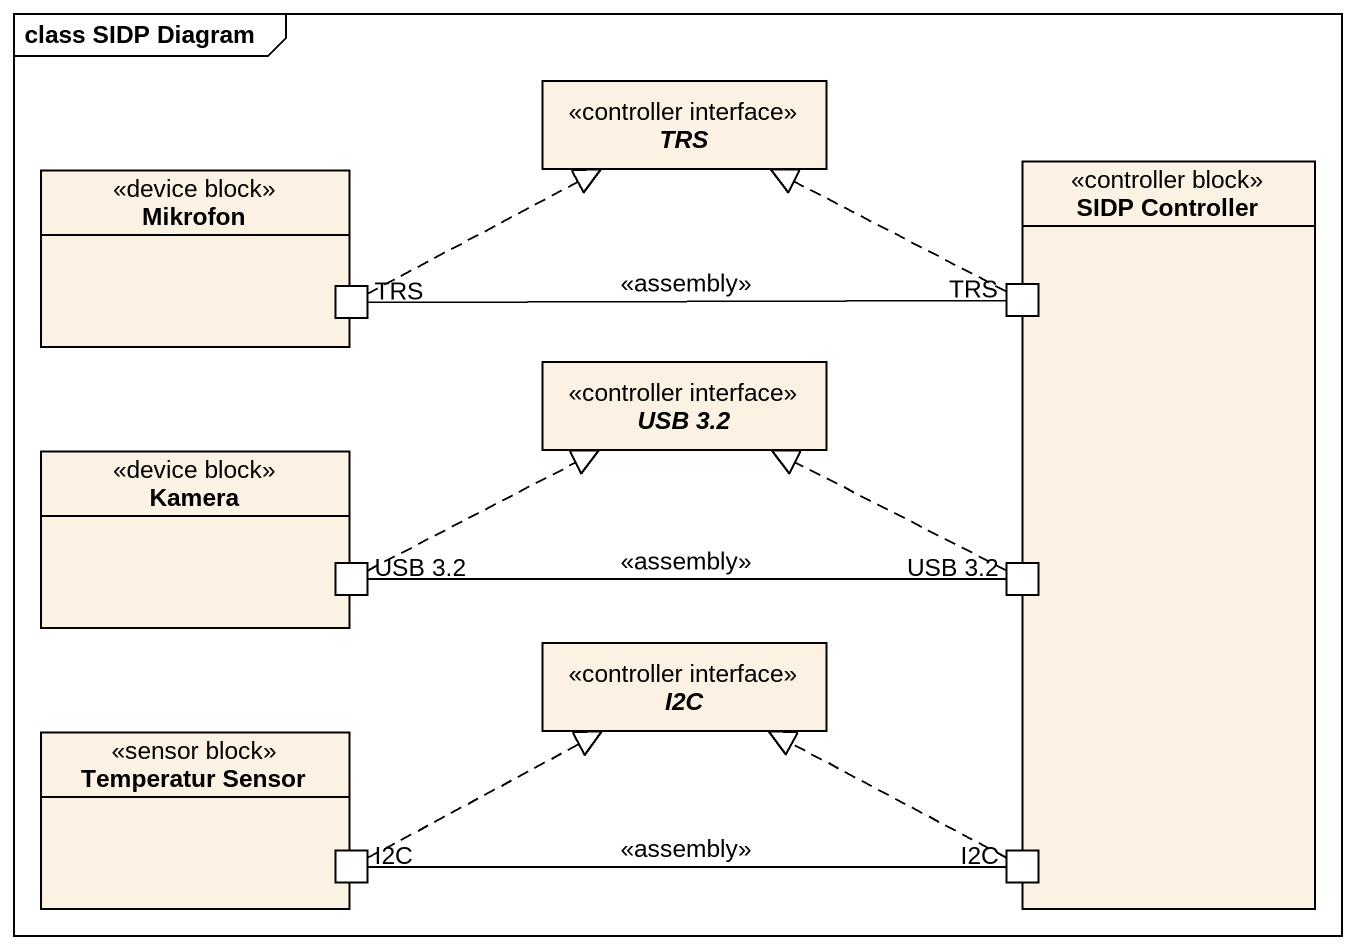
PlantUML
@startuml
mainframe class SIDP Diagram
allowmixing
hide circle
hide empty members
interface TRS <<controller interface>>
rectangle Mikrofon <<device block>> {
  port "TRS" as TRS_2 <<port>>
}
rectangle "SIDP Controller" as SIDP_Controller <<controller block>> {
  port "TRS" as TRS_3 <<port>>
  port "USB 3.2" as USB_3_2_3 <<port>>
  port "I2C" as I2C_3 <<port>>
}
rectangle Kamera <<device block>> {
  port "USB 3.2" as USB_3_2_2 <<port>>
}
interface "USB 3.2" as USB_3_2 <<controller interface>>
interface I2C <<controller interface>>
rectangle "Temperatur Sensor" as Temperatur_Sensor <<sensor block>> {
  port "I2C" as I2C_2 <<port>>
}
TRS_2 .right.|> TRS
TRS_2 -right- TRS_3 : <<assembly>>
TRS_3 .left.|> TRS
USB_3_2_2 .right.|> USB_3_2
USB_3_2_2 -right- USB_3_2_3 : <<assembly>>
USB_3_2_3 .left.|> USB_3_2
I2C_2 .right.|> I2C
I2C_2 -right- I2C_3 : <<assembly>>
I2C_3 .left.|> I2C
@enduml
